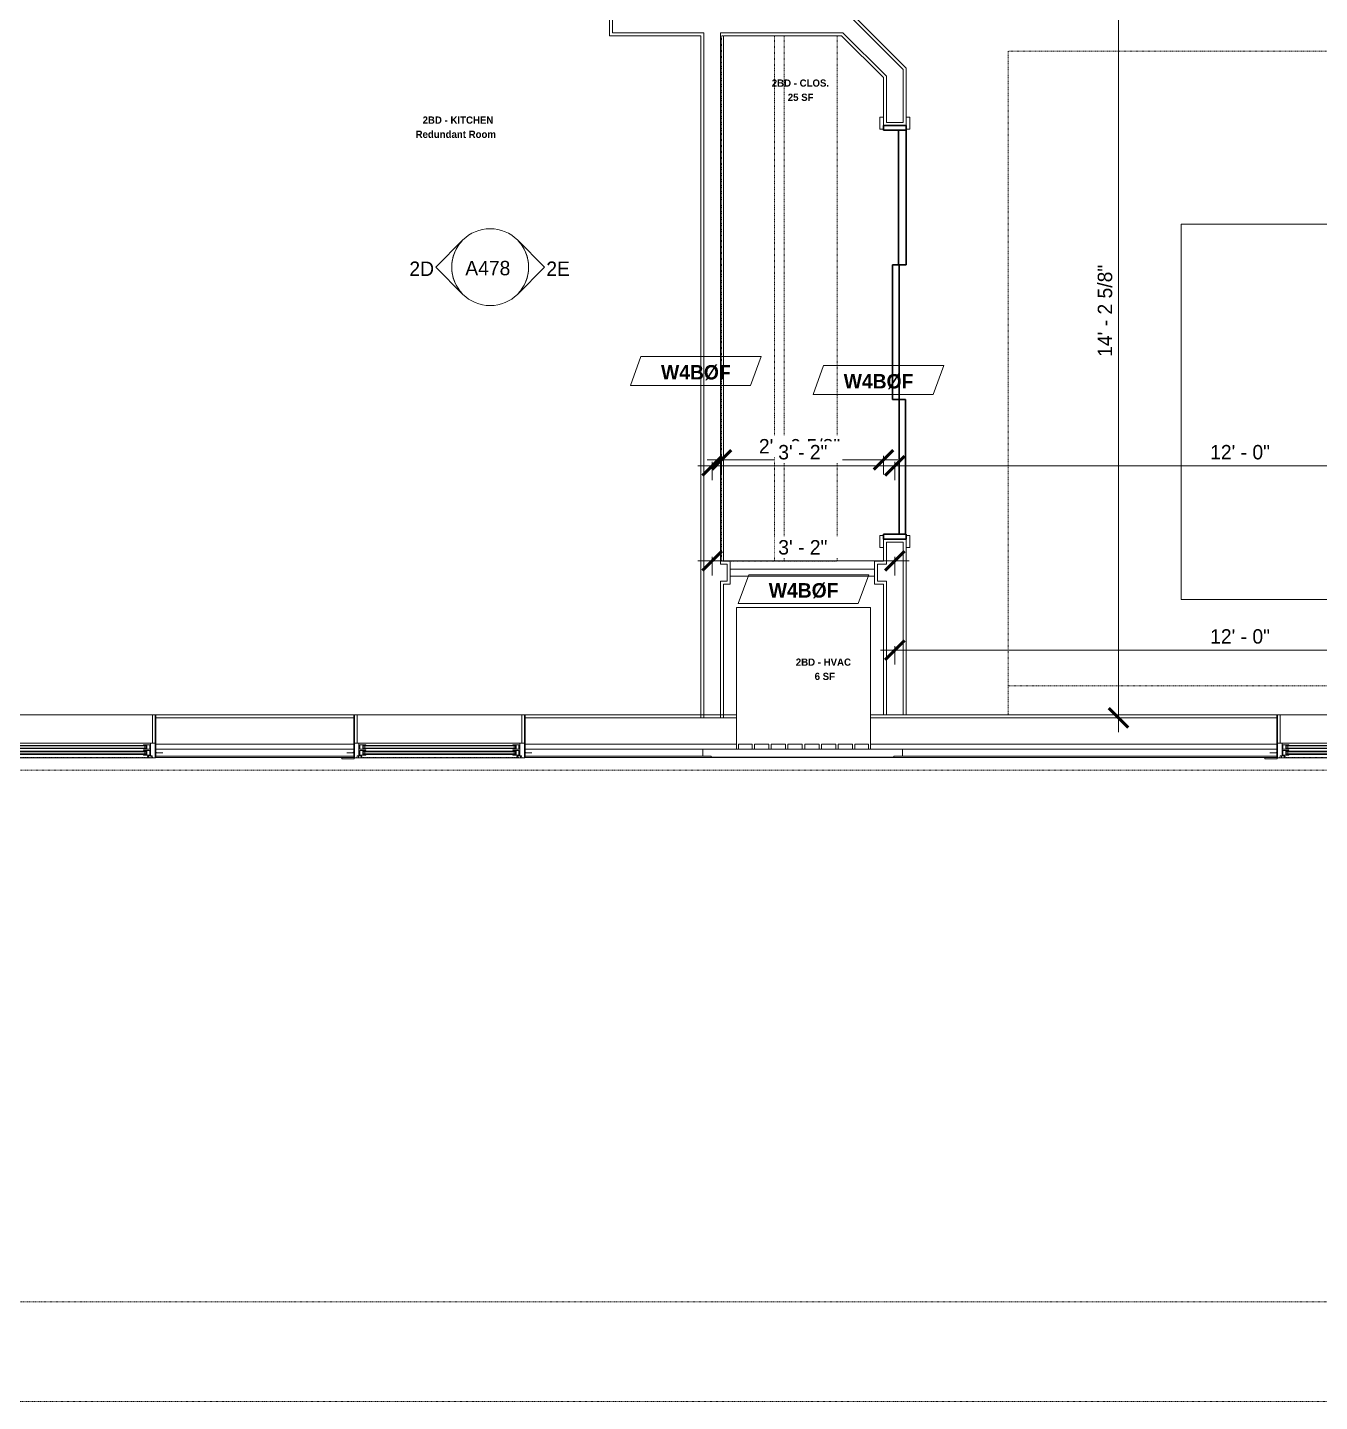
# Model space of a CAD drawing. Header units: inches. Extents: x -4010 to -1814, y 9846 to 12241.
# Drawn here: x -3663.1 to -3394.4, y 9846.3 to 10132 of the extents above; entities that cross this region are included whole.
import ezdxf

# ---------------------------------------------------------------- set-up
doc = ezdxf.new("R2010")
doc.units = ezdxf.units.IN
doc.header["$MEASUREMENT"] = 0
for name, pattern in [('Aligning Line 1_8_', [0.25, 0.125, -0.125]), ('Aligning Line 1_8__2_', [0.25, 0.125, -0.125]), ('Dash', [0.25, 0.125, -0.125]), ('Dash 3_32_', [0.1875, 0.09375, -0.09375]), ('Dash_2_', [0.25, 0.125, -0.125])]:
    doc.linetypes.add(name, pattern=pattern)
for name, color, linetype, lineweight in [('0-1', 7, 'Continuous', 5), ('0-2', 7, 'Continuous', 9), ('A-ANNO-DIMS', 211, 'Continuous', 9), ('A-ANNO-DIMS-32', 211, 'Continuous', 9), ('A-AREA-IDEN', 2, 'Continuous', 9), ('A-DETL-1', 90, 'Dash 3_32_', 18), ('A-DETL-GENF-HDLN-1', 7, 'Dash', 9), ('A-DETL-GENF-HDLN-2', 1, 'Continuous', 18), ('A-DOOR-3', 31, 'Continuous', 9), ('A-DOOR-4', 31, 'Continuous', 30), ('A-DOOR-FRAM-3', 31, 'Continuous', 30), ('A-GENM-1', 7, 'Continuous', 9), ('A-GLAZ', 151, 'Continuous', 18), ('A-GLAZ-1', 10, 'Continuous', 30), ('A-GLAZ-2', 7, 'Continuous', 9), ('A-WALL', 113, 'Continuous', 18), ('A-WALL-1', 7, 'Continuous', 9), ('A-WALL-2', 250, 'Continuous', 18), ('A-WALL-3', 113, 'Continuous', 9), ('A-WALL-IDEN', 211, 'Continuous', 9), ('G-ANNO-SYMB', 111, 'Aligning Line 1_8_', 9), ('G-ANNO-SYMB-2', 147, 'Aligning Line 1_8__2_', 9), ('G-ANNO-SYMB-3', 111, 'Continuous', 9), ('G-ANNO-SYMB-4', 111, 'Dash_2_', 9), ('I-FURN', 30, 'Continuous', 9), ('I-FURN-HDLN', 30, 'Dash', 9), ('Q-CASE', 31, 'Continuous', 9), ('Q-CASE-HDLN', 31, 'Dash', 9)]:
    doc.layers.add(name, color=color, linetype=linetype, lineweight=lineweight)
doc.styles.add('Century Gothic', font='ufonts.com_century-gothic.ttf', dxfattribs={"height": 3})
doc.styles.add('Century Gothic_B', font='GOTHICB.TTF', dxfattribs={"height": 1.5})
doc.styles.add('Century Gothic_B_1', font='GOTHICB.TTF', dxfattribs={"height": 3})
doc.dimstyles.new('OD_1__HACK_2', dxfattribs={"dimscale": 12, "dimtxt": 3.132505, "dimasz": 0.333333, "dimexe": 0.25, "dimexo": 0.166667, "dimgap": 0.041667, "dimtad": 1, "dimdec": 4, "dimrnd": 0.0625, "dimzin": 3, "dimdsep": 46, "dimlunit": 4, "dimtxsty": 'Century Gothic', "dimblk1": 'OBLIQUE', "dimblk2": 'OBLIQUE', "dimsah": 1, "dimcen": 0.09, "dimdle": 0.25, "dimazin": 0, "dimtfac": 1, "dimtdec": 4, "dimtix": 1, "dimtmove": 0, "dimatfit": 3, "dimfxl": 1, "dimtvp": 1, "dimtfill": 1, "dimfrac": 2, "dimtolj": 1, "dimtzin": 0, "dimarcsym": 2})

# ---------------------------------------------------------------- blocks, each defined once
blk = doc.blocks.new('V-Series_EWC4_SPVU_RFA_2015 - 2ND AND 3RD FLOOR-2226480-UNIT PLANS - 2ND _ 3RD FLOOR')
at = {"layer": 'A-GENM-1'}
for p, q in [((-3829.54, 11737.59), (-3858.97, 11737.59)), ((-3858.97, 11737.59), (-3858.97, 11737.15)), ((-3858.97, 11734.36), (-3858.97, 11737.15)), ((-3858.97, 11737.15), (-3857.97, 11737.15)), ((-3857.97, 11737.15), (-3857.97, 11734.36)), ((-3829.54, 11709.71), (-3829.54, 11737.59)), ((-3857.97, 11734.36), (-3858.97, 11734.36)), ((-3858.97, 11734.36), (-3858.97, 11733.86)), ((-3858.97, 11730.87), (-3858.97, 11733.86)), ((-3858.97, 11733.86), (-3857.97, 11733.86)), ((-3857.97, 11733.86), (-3857.97, 11730.87)), ((-3857.97, 11730.87), (-3858.97, 11730.87)), ((-3858.97, 11730.87), (-3858.97, 11730.37)), ((-3858.97, 11727.39), (-3858.97, 11730.37)), ((-3858.97, 11730.37), (-3857.97, 11730.37)), ((-3857.97, 11730.37), (-3857.97, 11727.39)), ((-3857.97, 11727.39), (-3858.97, 11727.39)), ((-3858.97, 11727.39), (-3858.97, 11726.89)), ((-3858.97, 11723.9), (-3858.97, 11726.89)), ((-3858.97, 11726.89), (-3857.97, 11726.89)), ((-3857.97, 11726.89), (-3857.97, 11723.9)), ((-3857.97, 11723.9), (-3858.97, 11723.9)), ((-3858.97, 11723.9), (-3858.97, 11723.4)), ((-3858.97, 11720.42), (-3858.97, 11723.4)), ((-3858.97, 11723.4), (-3857.97, 11723.4)), ((-3857.97, 11723.4), (-3857.97, 11720.42)), ((-3857.97, 11720.42), (-3858.97, 11720.42)), ((-3858.97, 11720.42), (-3858.97, 11719.92)), ((-3858.97, 11716.93), (-3858.97, 11719.92)), ((-3858.97, 11719.92), (-3857.97, 11719.92)), ((-3857.97, 11719.92), (-3857.97, 11716.93)), ((-3857.97, 11716.93), (-3858.97, 11716.93)), ((-3858.97, 11716.93), (-3858.97, 11716.43)), ((-3858.97, 11713.45), (-3858.97, 11716.43)), ((-3858.97, 11716.43), (-3857.97, 11716.43)), ((-3857.97, 11716.43), (-3857.97, 11713.45)), ((-3857.97, 11713.45), (-3858.97, 11713.45)), ((-3858.97, 11713.45), (-3858.97, 11712.95)), ((-3858.97, 11710.15), (-3858.97, 11712.95)), ((-3858.97, 11712.95), (-3857.97, 11712.95)), ((-3857.97, 11712.95), (-3857.97, 11710.15)), ((-3857.97, 11710.15), (-3858.97, 11710.15)), ((-3858.97, 11710.15), (-3858.97, 11709.71)), ((-3858.97, 11709.71), (-3829.54, 11709.71))]:
    blk.add_line(p, q, dxfattribs=at)
blk = doc.blocks.new('Perforated Panel at Magic-Pak - hvac panel - 3rd floor-2505079-UNIT PLANS - 2ND _ 3RD FLOOR')
at = {"layer": 'A-GLAZ-2'}
for p, q in [((-19.01, 4.44), (19.01, 4.44)), ((-19.01, 4.37), (-19.01, 4.44)), ((19.01, 4.37), (-19.01, 4.37)), ((19.01, 4.44), (19.01, 4.37))]:
    blk.add_line(p, q, dxfattribs=at)
blk = doc.blocks.new('Window-Double_Hung-Marvin-Essential - ESDH3066 - 2nd Floor-3033831-UNIT PLANS - 2ND _ 3RD FLOOR')
at = {"layer": 'A-DETL-GENF-HDLN-1'}
blk.add_line((16.1, 4.47), (-16.5, 4.47), dxfattribs=at)
at = {"layer": 'A-DETL-GENF-HDLN-2'}
for p, q in [((-19.25, 3.48), (-19.25, 3.44)), ((-17.75, 3.48), (-19.25, 3.48)), ((-19.25, 3.44), (-17.9, 3.44)), ((-17.9, 3.44), (-17.9, 3.33)), ((-17.9, 3.33), (-17.75, 3.33)), ((-17.75, 4.53), (-17.16, 4.53)), ((-17.75, 4.53), (-17.75, 1.44)), ((-17.08, 4.12), (-17.16, 4.53)), ((-17.08, 4.12), (-16.19, 4.12)), ((-16.85, 4.5), (-16.85, 4.12)), ((-16.3, 4.5), (-16.85, 4.5)), ((-16.38, 4.02), (-16.72, 4.02)), ((-16.72, 4.02), (-16.72, 1.44)), ((-15.34, 3.94), (-16.56, 3.94)), ((-16.56, 3), (-16.56, 3.94)), ((-16.56, 3), (-15.34, 3)), ((-16.38, 4.12), (-16.38, 4.02)), ((-16.3, 4.26), (-16.3, 4.5)), ((-16.18, 4.26), (-16.3, 4.26)), ((-16.19, 4.22), (-16.1, 4.22)), ((-16.19, 4.12), (-16.19, 4.22)), ((-16.18, 4.47), (-16.1, 4.47)), ((-16.18, 4.47), (-16.18, 4.26)), ((-16.1, 4.22), (-16.1, 4.47)), ((-15.94, 3.12), (-15.94, 3.84)), ((-15.94, 3.84), (-15.28, 3.84)), ((-15.28, 3.12), (-15.94, 3.12)), ((-15.84, 3.13), (-15.84, 3.82)), ((-15.54, 3.26), (-15.54, 3.7)), ((-15.34, 3.94), (-15.28, 3.88)), ((-15.34, 3), (-15.28, 3.06)), ((-15.28, 3.84), (-15.28, 3.88)), ((-15.28, 3.06), (-15.28, 3.12)), ((15.34, 3.94), (15.28, 3.88)), ((15.28, 3.84), (15.28, 3.88)), ((15.94, 3.84), (15.28, 3.84)), ((15.28, 3.06), (15.28, 3.12)), ((15.28, 3.12), (15.94, 3.12)), ((15.34, 3), (15.28, 3.06)), ((15.34, 3.94), (16.56, 3.94)), ((16.56, 3), (15.34, 3)), ((15.54, 3.26), (15.54, 3.7)), ((15.84, 3.13), (15.84, 3.82)), ((15.94, 3.12), (15.94, 3.84)), ((16.18, 4.47), (16.1, 4.47)), ((16.1, 4.22), (16.1, 4.47)), ((16.19, 4.22), (16.1, 4.22)), ((16.18, 4.47), (16.18, 4.26)), ((16.18, 4.26), (16.3, 4.26)), ((16.19, 4.12), (16.19, 4.22)), ((17.08, 4.12), (16.19, 4.12)), ((16.3, 4.26), (16.3, 4.5)), ((16.3, 4.5), (16.85, 4.5)), ((16.38, 4.12), (16.38, 4.02)), ((16.38, 4.02), (16.72, 4.02)), ((16.56, 3), (16.56, 3.94)), ((16.72, 4.02), (16.72, 1.44)), ((16.85, 4.5), (16.85, 4.12)), ((17.08, 4.12), (17.16, 4.53)), ((17.75, 4.53), (17.16, 4.53)), ((17.75, 4.53), (17.75, 1.44)), ((17.75, 3.48), (19.25, 3.48)), ((17.9, 3.33), (17.75, 3.33)), ((17.9, 3.44), (17.9, 3.33)), ((19.25, 3.44), (17.9, 3.44)), ((19.25, 3.48), (19.25, 3.44)), ((-16.72, 1.44), (-17.75, 1.44)), ((-17.13, 1.41), (-17.13, -4.44)), ((-15.34, 2.72), (-16.56, 2.72)), ((-16.56, 1.78), (-16.56, 2.72)), ((-16.56, 1.78), (-15.34, 1.78)), ((-15.94, 1.9), (-15.94, 2.62)), ((-15.94, 2.62), (-15.28, 2.62)), ((-15.28, 1.9), (-15.94, 1.9)), ((-15.84, 1.91), (-15.84, 2.6)), ((-15.54, 2.04), (-15.54, 2.48)), ((-15.34, 2.72), (-15.28, 2.66)), ((-15.34, 1.78), (-15.28, 1.84)), ((-15.28, 2.62), (-15.28, 2.66)), ((-15.28, 1.84), (-15.28, 1.9)), ((15.34, 2.72), (15.28, 2.66)), ((15.28, 2.62), (15.28, 2.66)), ((15.94, 2.62), (15.28, 2.62)), ((15.28, 1.84), (15.28, 1.9)), ((15.28, 1.9), (15.94, 1.9)), ((15.34, 1.78), (15.28, 1.84)), ((15.34, 2.72), (16.56, 2.72)), ((16.56, 1.78), (15.34, 1.78)), ((15.54, 2.04), (15.54, 2.48)), ((15.84, 1.91), (15.84, 2.6)), ((15.94, 1.9), (15.94, 2.62)), ((16.56, 1.78), (16.56, 2.72)), ((16.72, 1.44), (17.75, 1.44)), ((17.12, -4.44), (17.12, 1.41)), ((-17.13, -4.44), (-17.75, -4.44)), ((17.12, -4.44), (17.75, -4.44))]:
    blk.add_line(p, q, dxfattribs=at)
at = {"layer": 'A-GLAZ'}
for p, q in [((15.84, 3.82), (-15.84, 3.82)), ((15.84, 3.7), (-15.84, 3.7)), ((15.84, 3.26), (-15.84, 3.26)), ((15.84, 3.13), (-15.84, 3.13)), ((15.84, 2.6), (-15.84, 2.6)), ((15.84, 2.48), (-15.84, 2.48)), ((15.84, 2.04), (-15.84, 2.04)), ((15.84, 1.91), (-15.84, 1.91))]:
    blk.add_line(p, q, dxfattribs=at)
at = {"layer": 'A-GLAZ-1'}
for p, q in [((-17.75, 4.53), (-17.75, 1.44)), ((17.75, 1.44), (17.75, 4.53)), ((-17.75, 1.41), (-17.75, -4.44)), ((17.75, -4.44), (17.75, 1.41))]:
    blk.add_line(p, q, dxfattribs=at)
at = {"layer": 'A-GLAZ-2'}
for p, q in [((17.75, 4.53), (-17.75, 4.53)), ((20.27, 4.69), (17.75, 4.69)), ((17.75, 4.69), (17.75, 4.53)), ((17.75, 4.44), (20.27, 4.44)), ((20.27, 4.44), (20.27, 4.69)), ((-17.75, 1.44), (17.75, 1.44)), ((-17.75, -4.44), (17.75, -4.44))]:
    blk.add_line(p, q, dxfattribs=at)
blk = doc.blocks.new('CTR - 1st Phase - Shell_rvt-1-UNIT PLANS - 2ND _ 3RD FLOOR')
at = {"layer": 'A-WALL-1'}
for p, q in [((-3595.21, 9989.06), (-3636.51, 9989.06)), ((-3515.66, 9989.06), (-3559.71, 9989.06)), ((-3515.66, 9981.94), (-3515.66, 9989.06)), ((-3403.21, 9989.06), (-3487.79, 9989.06)), ((-3487.79, 9989.06), (-3487.79, 9981.94)), ((-3636.51, 9983.22), (-3636.51, 9983.19)), ((-3595.21, 9983.19), (-3595.21, 9983.22)), ((-3559.71, 9983.22), (-3559.71, 9983.19)), ((-3403.21, 9983.19), (-3403.21, 9983.22)), ((-3636.51, 9980.19), (-3597.74, 9980.19)), ((-3559.71, 9980.19), (-3520.94, 9980.19)), ((-3522.69, 9980.44), (-3522.69, 9981.94)), ((-3522.69, 9981.94), (-3515.66, 9981.94)), ((-3520.94, 9980.44), (-3522.69, 9980.44)), ((-3520.94, 9980.25), (-3520.94, 9980.44)), ((-3487.79, 9981.94), (-3481.16, 9981.94)), ((-3481.16, 9980.44), (-3482.91, 9980.44)), ((-3482.91, 9980.44), (-3482.91, 9980.25)), ((-3482.91, 9980.19), (-3405.74, 9980.19)), ((-3481.16, 9981.94), (-3481.16, 9980.44))]:
    blk.add_line(p, q, dxfattribs=at)
at = {"layer": 'A-WALL-2'}
for p, q in [((-3595.21, 9988.44), (-3636.51, 9988.44)), ((-3515.66, 9988.44), (-3559.71, 9988.44)), ((-3403.21, 9988.44), (-3487.79, 9988.44)), ((-3595.21, 9982.94), (-3636.51, 9982.94)), ((-3515.66, 9982.94), (-3559.71, 9982.94)), ((-3403.21, 9982.94), (-3487.79, 9982.94)), ((-3595.21, 9981.94), (-3636.51, 9981.94)), ((-3595.21, 9980.44), (-3636.51, 9980.44)), ((-3522.69, 9981.94), (-3559.71, 9981.94)), ((-3522.69, 9980.44), (-3559.71, 9980.44)), ((-3403.21, 9981.94), (-3481.16, 9981.94)), ((-3403.21, 9980.44), (-3481.16, 9980.44))]:
    blk.add_line(p, q, dxfattribs=at)
at = {"layer": '0-2'}
for name, p, rotation in [('V-Series_EWC4_SPVU_RFA_2015 - 2ND AND 3RD FLOOR-2226480-UNIT PLANS - 2ND _ 3RD FLOOR', (8221.93, 13840.91), 90.00000000000026), ('Window-Double_Hung-Marvin-Essential - ESDH3066 - 2nd Floor-3033831-UNIT PLANS - 2ND _ 3RD FLOOR', (-3654.26, 9984.63), 180), ('Window-Double_Hung-Marvin-Essential - ESDH3066 - 2nd Floor-3033831-UNIT PLANS - 2ND _ 3RD FLOOR', (-3577.46, 9984.63), 180), ('Window-Double_Hung-Marvin-Essential - ESDH3066 - 2nd Floor-3033831-UNIT PLANS - 2ND _ 3RD FLOOR', (-3385.46, 9984.63), 180), ('Perforated Panel at Magic-Pak - hvac panel - 3rd floor-2505079-UNIT PLANS - 2ND _ 3RD FLOOR', (-3501.92, 9984.63), 180)]:
    blk.add_blockref(name, p, dxfattribs=dict(at, rotation=rotation))
blk = doc.blocks.new('CTR - 1st Phase - Structure_rvt-1-UNIT PLANS - 2ND _ 3RD FLOOR')
at = {"layer": 'G-ANNO-SYMB-2'}
blk.add_line((-1904.06, 9867.01), (-3864.19, 9867.01), dxfattribs=at)
blk = doc.blocks.new('083100 - Access Doors and Panels - Type 1 - 083100 - Access Doors and Panels - Type 1-3696233-UNIT PLANS - 2ND _ 3RD FLOOR')
at = {"layer": 'A-DOOR-3'}
for p, q in [((-15, -0.75), (-15, 0.75)), ((-15, 0.75), (15, 0.75)), ((15, 0.75), (15, -0.75)), ((15, -0.75), (-15, -0.75))]:
    blk.add_line(p, q, dxfattribs=at)
blk = doc.blocks.new('OD_CW_Closet - OD_CW_Closet-3853398-UNIT PLANS - 2ND _ 3RD FLOOR')
at = {"layer": 'Q-CASE-HDLN'}
for p, q in [((110.03, 24), (0.74, 24)), ((0.74, 24), (0.74, 0)), ((110.03, 0), (110.03, 24)), ((0.74, 13), (110.03, 13)), ((0.74, 11), (110.03, 11)), ((0.74, 0), (110.03, 0))]:
    blk.add_line(p, q, dxfattribs=at)
blk = doc.blocks.new('Bed-Standard - King 78_ x 80_-V15-UNIT PLANS - 2ND _ 3RD FLOOR')
at = {"layer": 'I-FURN'}
for p, q in [((-28.31, 38.2), (-28.31, -41.8)), ((49.69, -41.8), (49.69, 38.2)), ((-25.31, 36.2), (-25.31, 24.2)), ((-25.31, 36.2), (46.69, 36.2)), ((46.69, 36.2), (46.69, 24.2)), ((49.69, 24.2), (-28.31, 17.63)), ((-25.31, 24.2), (46.69, 24.2)), ((-28.31, -41.8), (49.69, -41.8))]:
    blk.add_line(p, q, dxfattribs=at)
at = {"layer": 'I-FURN-HDLN'}
for p, q in [((-64.31, 38.2), (-64.31, -77.8)), ((67.69, -77.8), (67.69, 38.2)), ((-64.31, -77.8), (73.69, -77.8))]:
    blk.add_line(p, q, dxfattribs=at)
blk = doc.blocks.new('SLIDING - FLUSH - TRIPLE PANEL - 7-0 x 6-8-3853471-UNIT PLANS - 2ND _ 3RD FLOOR')
at = {"layer": 'A-DOOR-3'}
for p, q in [((-42.25, 3), (-44.75, 3)), ((-44.75, 3), (-44.75, 2.25)), ((-42.25, 2.25), (-42.25, 3)), ((42.25, 3), (42.25, 2.25)), ((44.75, 3), (42.25, 3)), ((44.75, 2.25), (44.75, 3)), ((-44.75, 2.25), (-42.25, 2.25)), ((42.25, 2.25), (44.75, 2.25)), ((-42.25, -2.5), (-44.75, -2.5)), ((-44.75, -2.5), (-44.75, -3.25)), ((-42.25, -3.25), (-42.25, -2.5)), ((44.75, -2.5), (42.25, -2.5)), ((42.25, -2.5), (42.25, -3.25)), ((44.75, -3.25), (44.75, -2.5)), ((-44.75, -3.25), (-42.25, -3.25)), ((42.25, -3.25), (44.75, -3.25))]:
    blk.add_line(p, q, dxfattribs=at)
at = {"layer": 'A-DOOR-4'}
for p, q in [((-14, 2.25), (-42, 2.25)), ((-42, 2.25), (-42, 0.625)), ((-42, 0.625), (-14, 0.625)), ((-14, 0.625), (-14, 2.25)), ((14, 0.75), (-14, 0.75)), ((-14, 0.75), (-14, -0.625)), ((42, 2.125), (14, 2.125)), ((14, 2.125), (14, 0.75)), ((14, -0.625), (14, 0.75)), ((14, 0.75), (42, 0.75)), ((42, 0.75), (42, 2.125)), ((-14, -0.625), (14, -0.625))]:
    blk.add_line(p, q, dxfattribs=at)
at = {"layer": 'A-DOOR-FRAM-3'}
for p, q in [((-42, 2.25), (-43, 2.25)), ((-43, 2.25), (-43, -2.5)), ((-42, -2.5), (-42, 2.25)), ((43, 2.25), (42, 2.25)), ((42, 2.25), (42, -2.5)), ((43, -2.5), (43, 2.25)), ((-43, -2.5), (-42, -2.5)), ((42, -2.5), (43, -2.5))]:
    blk.add_line(p, q, dxfattribs=at)
blk = doc.blocks.new('Elevation - Filled Arrow-152140-UNIT PLANS - 2ND _ 3RD FLOOR')
at = {"layer": 'G-ANNO-SYMB-3'}
for start, end in [(360, 180), (180, 360)]:
    blk.add_arc((0, 0), 0.25, start, end, dxfattribs=at)
blk = doc.blocks.new('Elevation - Filled Arrow-151867-UNIT PLANS - 2ND _ 3RD FLOOR')
at = {"layer": 'G-ANNO-SYMB-3'}
for p, q in [((0, 0.3536), (-0.1768, 0.1768)), ((0.1768, 0.1768), (0, 0.3536))]:
    blk.add_line(p, q, dxfattribs=at)
blk.add_arc((0, 0), 0.25, 45, 135, dxfattribs=at)
blk = doc.blocks.new('DIMBLOCK85-UNIT PLANS - 2ND _ 3RD FLOOR')
at = {"layer": 'A-ANNO-DIMS-32', "lineweight": 50}
for p, q in [((-3520.72, 10021.06), (-3518.72, 10023.06)), ((-3482.72, 10021.06), (-3480.72, 10023.06)), ((-3520.72, 10021.06), (-3522.72, 10019.06)), ((-3482.72, 10021.06), (-3484.72, 10019.06))]:
    blk.add_line(p, q, dxfattribs=at)
at = {"layer": 'A-ANNO-DIMS-32'}
for p, q in [((-3523.72, 10021.06), (-3479.72, 10021.06)), ((-3520.72, 10021.89), (-3520.72, 10018.06)), ((-3520.72, 10021.06), (-3520.72, 10021.89)), ((-3482.72, 10021.89), (-3482.72, 10018.06)), ((-3482.72, 10021.06), (-3482.72, 10021.89))]:
    blk.add_line(p, q, dxfattribs=at)
at = {"layer": 'A-ANNO-DIMS-32', "color": 0, "insert": (-3506.97, 10025.4), "char_height": 3, "width": 12.5897, "attachment_point": 1, "line_spacing_factor": 0.984502, "style": 'Century Gothic', "bg_fill": 3, "box_fill_scale": 1.25, "bg_fill_color": 256, "bg_fill_true_color": 13158600, "bg_fill_transparency": 0}
blk.add_mtext('3\' - 2"', dxfattribs=at)
blk = doc.blocks.new('_Oblique')
at = {"color": 0, "linetype": 'ByBlock', "lineweight": -2}
blk.add_line((-0.5, -0.5), (0.5, 0.5), dxfattribs=at)
blk = doc.blocks.new('DIMBLOCK86-UNIT PLANS - 2ND _ 3RD FLOOR')
at = {"layer": 'A-ANNO-DIMS-32', "lineweight": 50}
for p, q in [((-3482.72, 10002.53), (-3480.72, 10004.53)), ((-3338.72, 10002.53), (-3336.72, 10004.53)), ((-3482.72, 10002.53), (-3484.72, 10000.53)), ((-3338.72, 10002.53), (-3340.72, 10000.53))]:
    blk.add_line(p, q, dxfattribs=at)
at = {"layer": 'A-ANNO-DIMS-32'}
for p, q in [((-3482.72, 10003.36), (-3482.72, 9999.53)), ((-3482.72, 10002.53), (-3482.72, 10003.36)), ((-3338.72, 10003.36), (-3338.72, 9999.53)), ((-3338.72, 10002.53), (-3338.72, 10003.36)), ((-3485.72, 10002.53), (-3335.72, 10002.53))]:
    blk.add_line(p, q, dxfattribs=at)
at = {"layer": 'A-ANNO-DIMS-32', "color": 0, "insert": (-3417.14, 10006.87), "char_height": 3, "width": 15.394, "attachment_point": 1, "line_spacing_factor": 0.984502, "style": 'Century Gothic', "bg_fill": 3, "box_fill_scale": 1.25, "bg_fill_color": 256, "bg_fill_true_color": 13158600, "bg_fill_transparency": 0}
blk.add_mtext('12\' - 0"', dxfattribs=at)
blk = doc.blocks.new('DIMBLOCK87-UNIT PLANS - 2ND _ 3RD FLOOR')
at = {"layer": 'A-ANNO-DIMS-32', "lineweight": 50}
for p, q in [((-3518.75, 10042.07), (-3516.75, 10044.07)), ((-3485.1, 10042.07), (-3483.1, 10044.07)), ((-3518.75, 10042.07), (-3520.75, 10040.07)), ((-3485.1, 10042.07), (-3487.1, 10040.07))]:
    blk.add_line(p, q, dxfattribs=at)
at = {"layer": 'A-ANNO-DIMS-32'}
for p, q in [((-3518.75, 10042.9), (-3518.75, 10039.07)), ((-3518.75, 10042.07), (-3518.75, 10042.9)), ((-3485.1, 10042.9), (-3485.1, 10039.07)), ((-3485.1, 10042.07), (-3485.1, 10042.9)), ((-3521.75, 10042.07), (-3482.1, 10042.07))]:
    blk.add_line(p, q, dxfattribs=at)
at = {"layer": 'A-ANNO-DIMS-32', "color": 0, "insert": (-3511, 10046.41), "char_height": 3, "width": 21.7784, "attachment_point": 1, "line_spacing_factor": 0.984502, "style": 'Century Gothic', "bg_fill": 3, "box_fill_scale": 1.25, "bg_fill_color": 256, "bg_fill_true_color": 13158600, "bg_fill_transparency": 0}
blk.add_mtext('2\' - 9 5/8"', dxfattribs=at)
blk = doc.blocks.new('DIMBLOCK136-UNIT PLANS - 2ND _ 3RD FLOOR')
at = {"layer": 'A-ANNO-DIMS-32', "lineweight": 50}
for p, q in [((-3520.72, 10040.84), (-3518.72, 10042.84)), ((-3482.72, 10040.84), (-3480.72, 10042.84)), ((-3520.72, 10040.84), (-3522.72, 10038.84)), ((-3482.72, 10040.84), (-3484.72, 10038.84))]:
    blk.add_line(p, q, dxfattribs=at)
at = {"layer": 'A-ANNO-DIMS-32'}
for p, q in [((-3523.72, 10040.84), (-3482.72, 10040.84)), ((-3520.72, 10041.67), (-3520.72, 10037.84)), ((-3520.72, 10040.84), (-3520.72, 10041.67)), ((-3482.72, 10041.67), (-3482.72, 10037.84)), ((-3482.72, 10040.84), (-3482.72, 10041.67))]:
    blk.add_line(p, q, dxfattribs=at)
at = {"layer": 'A-ANNO-DIMS-32', "color": 0, "insert": (-3506.97, 10045.18), "char_height": 3, "width": 12.5897, "attachment_point": 1, "line_spacing_factor": 0.984502, "style": 'Century Gothic', "bg_fill": 3, "box_fill_scale": 1.25, "bg_fill_color": 256, "bg_fill_true_color": 13158600, "bg_fill_transparency": 0}
blk.add_mtext('3\' - 2"', dxfattribs=at)
blk = doc.blocks.new('DIMBLOCK137-UNIT PLANS - 2ND _ 3RD FLOOR')
at = {"layer": 'A-ANNO-DIMS-32', "lineweight": 50}
for p, q in [((-3482.72, 10040.84), (-3480.72, 10042.84)), ((-3338.72, 10040.84), (-3336.72, 10042.84)), ((-3482.72, 10040.84), (-3484.72, 10038.84)), ((-3338.72, 10040.84), (-3340.72, 10038.84))]:
    blk.add_line(p, q, dxfattribs=at)
at = {"layer": 'A-ANNO-DIMS-32'}
for p, q in [((-3482.72, 10041.67), (-3482.72, 10037.84)), ((-3482.72, 10040.84), (-3482.72, 10041.67)), ((-3482.72, 10040.84), (-3335.72, 10040.84)), ((-3338.72, 10041.67), (-3338.72, 10037.84)), ((-3338.72, 10040.84), (-3338.72, 10041.67))]:
    blk.add_line(p, q, dxfattribs=at)
at = {"layer": 'A-ANNO-DIMS-32', "color": 0, "insert": (-3417.14, 10045.18), "char_height": 3, "width": 15.394, "attachment_point": 1, "line_spacing_factor": 0.984502, "style": 'Century Gothic', "bg_fill": 3, "box_fill_scale": 1.25, "bg_fill_color": 256, "bg_fill_true_color": 13158600, "bg_fill_transparency": 0}
blk.add_mtext('12\' - 0"', dxfattribs=at)
blk = doc.blocks.new('DIMBLOCK138-UNIT PLANS - 2ND _ 3RD FLOOR')
at = {"layer": 'A-ANNO-DIMS-32', "lineweight": 50}
for p, q in [((-3436.18, 10159.04), (-3438.18, 10161.04)), ((-3436.18, 10159.04), (-3434.18, 10157.04)), ((-3436.18, 9988.44), (-3438.18, 9990.44)), ((-3436.18, 9988.44), (-3434.18, 9986.44))]:
    blk.add_line(p, q, dxfattribs=at)
at = {"layer": 'A-ANNO-DIMS-32'}
for p, q in [((-3436.18, 10162.04), (-3436.18, 9985.44)), ((-3421.13, 10159.04), (-3439.18, 10159.04)), ((-3436.18, 10159.04), (-3421.13, 10159.04)), ((-3442.14, 9988.44), (-3433.18, 9988.44)), ((-3436.18, 9988.44), (-3442.14, 9988.44))]:
    blk.add_line(p, q, dxfattribs=at)
at = {"layer": 'A-ANNO-DIMS-32', "color": 0, "insert": (-3440.52, 10063.5), "char_height": 3, "width": 24.5827, "attachment_point": 1, "rotation": 90, "line_spacing_factor": 0.984502, "style": 'Century Gothic', "bg_fill": 3, "box_fill_scale": 1.25, "bg_fill_color": 256, "bg_fill_true_color": 13158600, "bg_fill_transparency": 0}
blk.add_mtext('14\' - 2 5/8"', dxfattribs=at)
blk = doc.blocks.new('Wall Tag - Arch Wall-3956453-UNIT PLANS - 2ND _ 3RD FLOOR')
at = {"layer": 'A-WALL-IDEN'}
for p, q in [((-0.3561, 0.0937), (-0.4244, -0.0937)), ((0.4244, 0.0937), (-0.3561, 0.0937)), ((0.3561, -0.0937), (0.4244, 0.0937)), ((-0.4244, -0.0937), (0.3561, -0.0937))]:
    blk.add_line(p, q, dxfattribs=at)

msp = doc.modelspace()

# ---------------------------------------------------------------- linework, layer by layer
at = {"layer": 'A-DETL-1'}
msp.add_line((-3464.72374, 9988.4394), (-3444.13624, 9988.4394), dxfattribs=at)
at = {"layer": 'A-WALL'}
for p, q in [((-3480.97374, 10123.28051), (-3518.62603, 10160.93281)), ((-3541.45952, 10130.90299), (-3541.45952, 10143.04907)), ((-3522.47374, 10130.90299), (-3541.45952, 10130.90299)), ((-3522.47374, 9988.4394), (-3522.47374, 10130.90299)), ((-3518.97374, 10130.90299), (-3518.97374, 10020.3644)), ((-3493.54596, 10130.90299), (-3518.97374, 10130.90299)), ((-3484.47374, 10121.83077), (-3493.54596, 10130.90299)), ((-3480.97374, 10112.2394), (-3480.97374, 10123.28051)), ((-3484.47374, 10121.83077), (-3484.47374, 10112.2394)), ((-3484.47374, 10112.2394), (-3480.97374, 10112.2394)), ((-3480.97374, 10024.9894), (-3484.47374, 10024.9894)), ((-3484.47374, 10024.9894), (-3484.47374, 10020.3644)), ((-3480.97374, 9989.0644), (-3480.97374, 10024.9894)), ((-3517.59874, 10020.3644), (-3518.97374, 10020.3644)), ((-3517.59874, 10016.8644), (-3517.59874, 10020.3644)), ((-3486.34874, 10020.3644), (-3486.34874, 10016.8644)), ((-3484.47374, 10020.3644), (-3486.34874, 10020.3644)), ((-3518.97374, 10016.8644), (-3518.97374, 9988.4394)), ((-3518.97374, 10016.8644), (-3517.59874, 10016.8644)), ((-3486.34874, 10016.8644), (-3484.47374, 10016.8644)), ((-3484.47374, 10016.8644), (-3484.47374, 9989.0644))]:
    msp.add_line(p, q, dxfattribs=at)
at = {"layer": 'A-WALL-3'}
for p, q in [((-3480.34874, 10123.5394), (-3517.74215, 10160.93281)), ((-3542.08452, 10143.30795), (-3542.08452, 10130.27799)), ((-3542.08452, 10130.27799), (-3523.09874, 10130.27799)), ((-3523.09874, 10130.27799), (-3523.09874, 9988.4394)), ((-3518.34874, 10020.9894), (-3518.34874, 10130.27799)), ((-3518.34874, 10130.27799), (-3493.80485, 10130.27799)), ((-3493.80485, 10130.27799), (-3485.09874, 10121.57188)), ((-3480.34874, 10111.6144), (-3480.34874, 10123.5394)), ((-3485.09874, 10121.57188), (-3485.09874, 10111.6144)), ((-3485.09874, 10111.6144), (-3480.34874, 10111.6144)), ((-3480.34874, 10025.6144), (-3485.09874, 10025.6144)), ((-3485.09874, 10025.6144), (-3485.09874, 10020.9894)), ((-3480.34874, 9989.0644), (-3480.34874, 10025.6144)), ((-3516.97374, 10020.9894), (-3518.34874, 10020.9894)), ((-3516.97374, 10016.2394), (-3516.97374, 10020.9894)), ((-3485.09874, 10020.9894), (-3486.97374, 10020.9894)), ((-3486.97374, 10020.9894), (-3486.97374, 10016.2394)), ((-3518.34874, 9988.4394), (-3518.34874, 10016.2394)), ((-3518.34874, 10016.2394), (-3516.97374, 10016.2394)), ((-3486.97374, 10016.2394), (-3485.09874, 10016.2394)), ((-3485.09874, 10016.2394), (-3485.09874, 9989.0644)), ((-3523.09874, 9988.4394), (-3518.34874, 9988.4394)), ((-3485.09874, 9989.0644), (-3480.34874, 9989.0644))]:
    msp.add_line(p, q, dxfattribs=at)
at = {"layer": 'G-ANNO-SYMB'}
msp.add_line((-1813.52288, 9846.2766), (-4009.5295, 9846.2766), dxfattribs=at)
at = {"layer": 'G-ANNO-SYMB-4'}
msp.add_line((-3335.72374, 9977.52729), (-3927.40682, 9977.52729), dxfattribs=at)

# ---------------------------------------------------------------- block references
at = {"layer": '0-1'}
for name in ['CTR - 1st Phase - Shell_rvt-1-UNIT PLANS - 2ND _ 3RD FLOOR', 'CTR - 1st Phase - Structure_rvt-1-UNIT PLANS - 2ND _ 3RD FLOOR']:
    msp.add_blockref(name, (0, 0), dxfattribs=at)
at = {"layer": 'A-DOOR-3'}
for name, p, rotation in [('SLIDING - FLUSH - TRIPLE PANEL - 7-0 x 6-8-3853471-UNIT PLANS - 2ND _ 3RD FLOOR', (-3482.59874, 10068.6144), 270), ('083100 - Access Doors and Panels - Type 1 - 083100 - Access Doors and Panels - Type 1-3696233-UNIT PLANS - 2ND _ 3RD FLOOR', (-3501.97374, 10018.6144), 180)]:
    msp.add_blockref(name, p, dxfattribs=dict(at, rotation=rotation))
at = {"layer": 'A-WALL-IDEN', "xscale": 31.99999999999999, "yscale": 31.99999999999999, "zscale": 31.99999999999999}
for p in [(-3524.14175, 10060.54619), (-3486.14175, 10058.6769)]:
    msp.add_blockref('Wall Tag - Arch Wall-3956453-UNIT PLANS - 2ND _ 3RD FLOOR', p, dxfattribs=at)
at = {"layer": 'G-ANNO-SYMB-3', "xscale": 31.99999999999999, "yscale": 31.99999999999999, "zscale": 31.99999999999999}
msp.add_blockref('Elevation - Filled Arrow-152140-UNIT PLANS - 2ND _ 3RD FLOOR', (-3566.89525, 10082.14866), dxfattribs=at)
at = {"layer": 'G-ANNO-SYMB-3', "xscale": 31.99999999999999, "yscale": 31.99999999999999, "zscale": 31.99999999999999, "rotation": 89.99999999999748}
msp.add_blockref('Elevation - Filled Arrow-151867-UNIT PLANS - 2ND _ 3RD FLOOR', (-3566.89525, 10082.14866), dxfattribs=at)
at = {"layer": 'G-ANNO-SYMB-3', "extrusion": (0, 0, -1), "xscale": 31.99999999999999, "yscale": 31.99999999999999, "zscale": 31.99999999999999, "rotation": 90.00000000000232}
msp.add_blockref('Elevation - Filled Arrow-151867-UNIT PLANS - 2ND _ 3RD FLOOR', (3566.89525, 10082.14866), dxfattribs=at)
at = {"layer": 'I-FURN', "rotation": 269.9999999999771}
msp.add_blockref('Bed-Standard - King 78_ x 80_-V15-UNIT PLANS - 2ND _ 3RD FLOOR', (-3381.36615, 10062.75292), dxfattribs=at)
at = {"layer": 'Q-CASE', "rotation": 90.00000000000412}
msp.add_blockref('OD_CW_Closet - OD_CW_Closet-3853398-UNIT PLANS - 2ND _ 3RD FLOOR', (-3494.74874, 10020.25169), dxfattribs=at)

# ---------------------------------------------------------------- texts
at = {"layer": 'A-AREA-IDEN', "char_height": 1.5, "attachment_point": 1, "style": 'Century Gothic_B'}
for s, insert, width in [('2BD - CLOS.', (-3508.32449, 10121.18065), 13.837), ('25 SF', (-3504.9922, 10118.21895), 5.757), ('2BD - KITCHEN', (-3580.94376, 10113.48421), 16.665), ('Redundant Room', (-3582.40517, 10110.52251), 20.2), ('2BD - HVAC', (-3503.32585, 10000.77008), 13.938), ('6 SF', (-3499.40774, 9997.80838), 4.444)]:
    msp.add_mtext(s, dxfattribs=dict(at, insert=insert, width=width))
at = {"layer": 'A-WALL-IDEN', "char_height": 3, "width": 17.372, "attachment_point": 1, "style": 'Century Gothic_B_1'}
for insert in [(-3531.35767, 10061.79373), (-3493.35767, 10059.92443), (-3508.93966, 10016.44391)]:
    msp.add_mtext('W4BØF', dxfattribs=dict(at, insert=insert))
at = {"layer": 'G-ANNO-SYMB-3', "char_height": 3, "attachment_point": 1, "style": 'Century Gothic'}
for s, insert, width in [('2D', (-3583.70181, 10083.32067), 6.666), ('A478', (-3572.07119, 10083.45509), 12.221), ('2E', (-3555.21625, 10083.32067), 5.555)]:
    msp.add_mtext(s, dxfattribs=dict(at, insert=insert, width=width))

# ---------------------------------------------------------------- next in the draw order: dimensions: what is measured, and where the dimension line sits
at = {"layer": 'A-ANNO-DIMS'}
for base, p1, p2, override, picture, middle in [((-3485.09874, 10042.06836), (-3518.74874, 10044.89679), (-3485.09874, 10044.89679), {"dimpost": '<>', "dimfxl": 33.65}, 'DIMBLOCK87-UNIT PLANS - 2ND _ 3RD FLOOR', (-3501.92374, 10044.31004)), ((-3482.72374, 10021.05857), (-3520.72374, 10023.887), (-3482.72374, 10023.887), {"dimpost": '<>', "dimfxl": 38}, 'DIMBLOCK85-UNIT PLANS - 2ND _ 3RD FLOOR', (-3501.72374, 10023.13403)), ((-3338.72374, 10002.52797), (-3482.72374, 10005.3564), (-3338.72374, 10005.3564), {"dimpost": '<>', "dimfxl": 144}, 'DIMBLOCK86-UNIT PLANS - 2ND _ 3RD FLOOR', (-3410.72374, 10004.60343))]:
    dim = msp.add_linear_dim(base=base, p1=p1, p2=p2, dimstyle='OD_1__HACK_2', override=override, dxfattribs=at)
    dim.commit()
    dim.dimension.update_dxf_attribs({"geometry": picture, "text_midpoint": middle})

# ---------------------------------------------------------------- next in the draw order: block references
at = {"layer": 'A-WALL-IDEN', "xscale": 31.99999999999999, "yscale": 31.99999999999999, "zscale": 31.99999999999999}
msp.add_blockref('Wall Tag - Arch Wall-3956453-UNIT PLANS - 2ND _ 3RD FLOOR', (-3501.72374, 10015.19638), dxfattribs=at)

# ---------------------------------------------------------------- next in the draw order: dimensions: what is measured, and where the dimension line sits
at = {"layer": 'A-ANNO-DIMS'}
dim = msp.add_linear_dim(base=(-3482.72374, 10040.83701), p1=(-3520.72374, 10043.66543), p2=(-3482.72374, 10043.66543), dimstyle='OD_1__HACK_2', override={"dimpost": '<>', "dimfxl": 38}, dxfattribs=at)
dim.commit()
dim.dimension.update_dxf_attribs({"geometry": 'DIMBLOCK136-UNIT PLANS - 2ND _ 3RD FLOOR', "text_midpoint": (-3501.72374, 10042.91247)})

# ---------------------------------------------------------------- next in the draw order: dimensions: what is measured, and where the dimension line sits
dim = msp.add_linear_dim(base=(-3338.72374, 10040.83701), p1=(-3482.72374, 10043.66543), p2=(-3338.72374, 10043.66543), dimstyle='OD_1__HACK_2', override={"dimpost": '<>', "dimfxl": 144}, dxfattribs=at)
dim.commit()
dim.dimension.update_dxf_attribs({"geometry": 'DIMBLOCK137-UNIT PLANS - 2ND _ 3RD FLOOR', "text_midpoint": (-3410.72374, 10042.91247)})

# ---------------------------------------------------------------- next in the draw order: dimensions: what is measured, and where the dimension line sits
dim = msp.add_linear_dim(base=(-3436.17697, 9988.4394), p1=(-3419.13106, 10159.0394), p2=(-3444.13624, 9988.4394), angle=90, dimstyle='OD_1__HACK_2', override={"dimpost": '<>', "dimfxl": 172.42279}, dxfattribs=at)
dim.commit()
dim.dimension.update_dxf_attribs({"geometry": 'DIMBLOCK138-UNIT PLANS - 2ND _ 3RD FLOOR', "text_midpoint": (-3438.41864, 10073.7394)})

doc.saveas('drawing.dxf')
